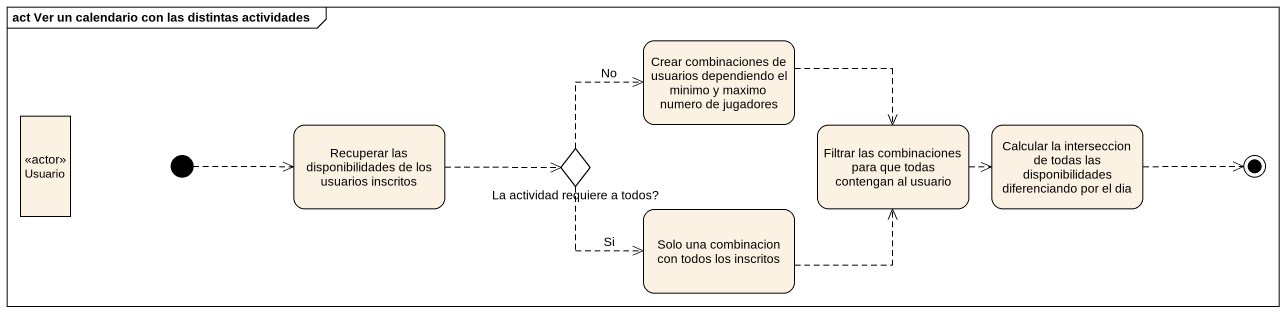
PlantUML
@startuml
mainframe act Ver un calendario con las distintas actividades
hide empty description
state "Crear combinaciones de usuarios dependiendo el minimo y maximo numero de jugadores" as Crear_combinaciones_de
state Usuario <<actor>>
state "Recuperar las disponibilidades de los usuarios inscritos" as Recuperar_las
state "Filtrar las combinaciones para que todas contengan al usuario" as Filtrar_las_combinaciones
state "Calcular la interseccion de todas las disponibilidades diferenciando por el dia" as Calcular_la_interseccion_de
state "La actividad requiere a todos?" as La_actividad_requiere_a <<choice>>
state "Solo una combinacion con todos los inscritos" as Solo_una_combinacion_con
[*] -right[dashed]-> Recuperar_las
Crear_combinaciones_de -right[dashed]-> Filtrar_las_combinaciones
Recuperar_las -right[dashed]-> La_actividad_requiere_a
Filtrar_las_combinaciones -right[dashed]-> Calcular_la_interseccion_de
La_actividad_requiere_a -right[dashed]-> Crear_combinaciones_de : No
La_actividad_requiere_a -right[dashed]-> Solo_una_combinacion_con : Si
Solo_una_combinacion_con -right[dashed]-> Filtrar_las_combinaciones
Calcular_la_interseccion_de -right[dashed]-> [*]
@enduml
